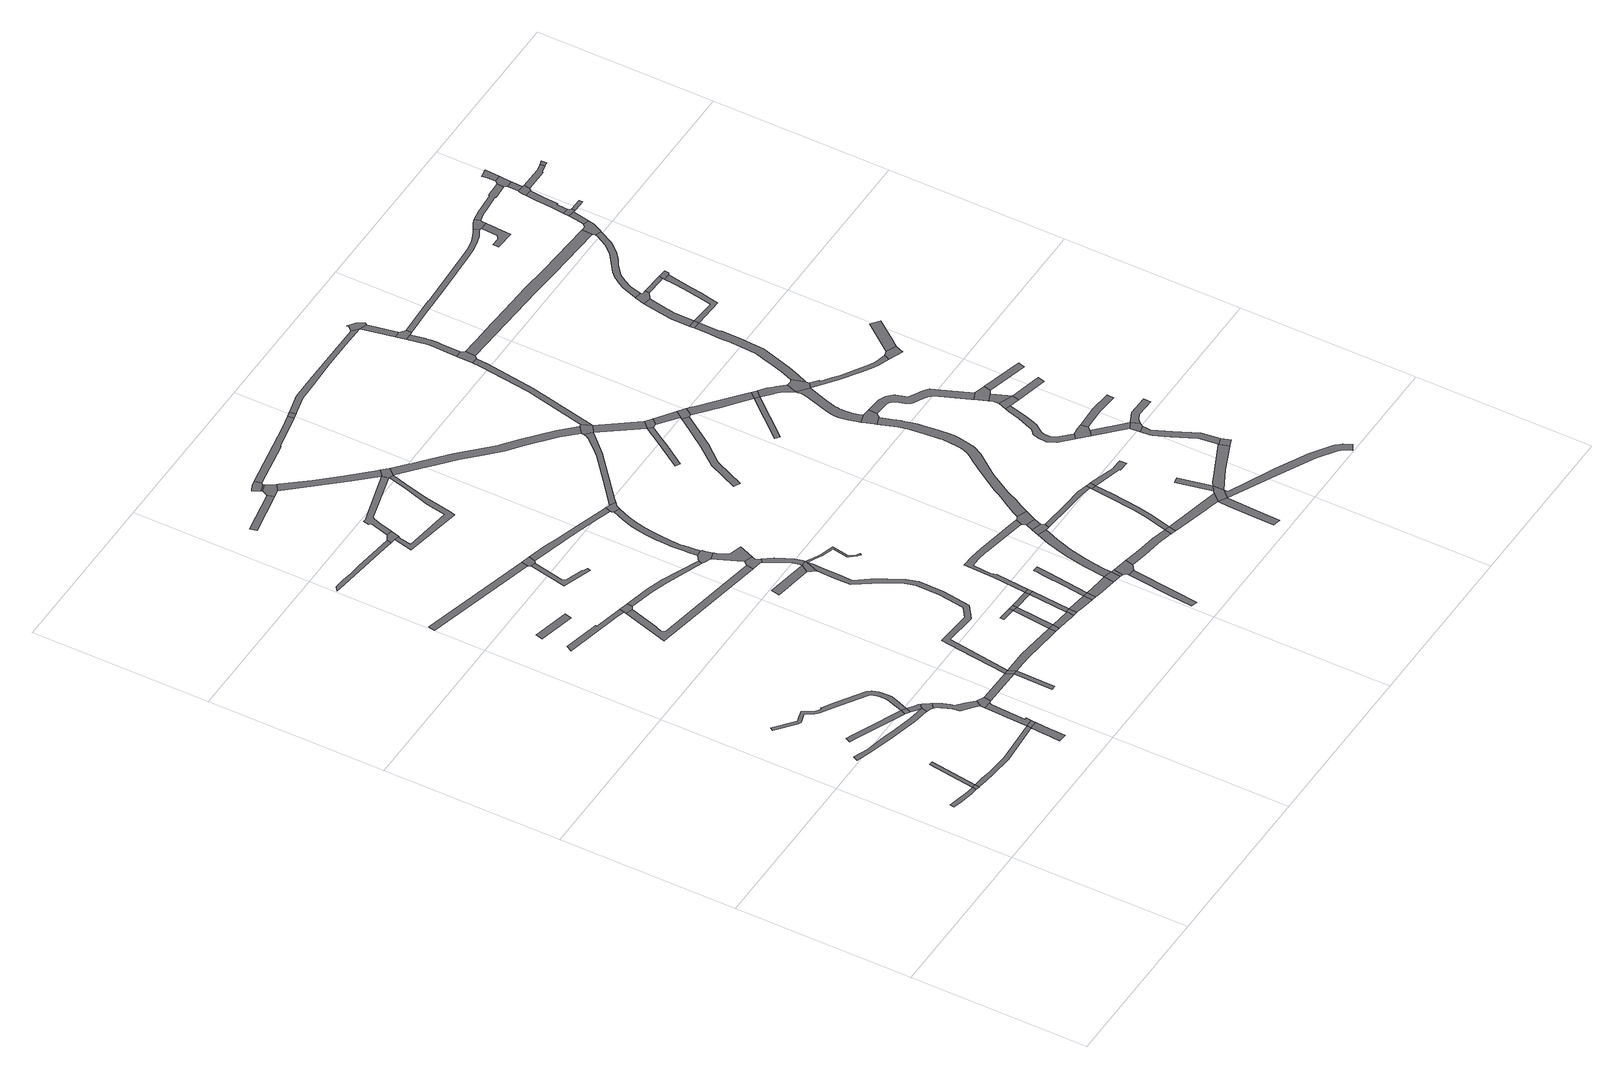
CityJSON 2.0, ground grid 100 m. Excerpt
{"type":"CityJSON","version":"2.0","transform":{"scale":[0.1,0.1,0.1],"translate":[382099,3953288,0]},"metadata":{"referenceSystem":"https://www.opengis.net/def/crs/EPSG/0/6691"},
"CityObjects":{
"road1":{"type":"Road","attributes":{"class":"1040","RoadStructureAttribute.sectionType":"1"},"geometry":[{"type":"MultiSurface","lod":"1","boundaries":[[[0,1,2,3,4,5,6,7]]]}]},
"road2":{"type":"Road","attributes":{"class":"1040","RoadStructureAttribute.sectionType":"4"},"geometry":[{"type":"MultiSurface","lod":"1","boundaries":[[[5,4,8,9,10]]]}]},
"road3":{"type":"Road","attributes":{"class":"1040","RoadStructureAttribute.sectionType":"1"},"geometry":[{"type":"MultiSurface","lod":"1","boundaries":[[[11,5,10,12]]]}]},
"road4":{"type":"Road","attributes":{"class":"1040","RoadStructureAttribute.sectionType":"1"},"geometry":[{"type":"MultiSurface","lod":"1","boundaries":[[[10,9,13,14,15,16,17,18,19,20]]]}]},
"road5":{"type":"Road","attributes":{"class":"1040","RoadStructureAttribute.sectionType":"1"},"geometry":[{"type":"MultiSurface","lod":"1","boundaries":[[[21,22,23,24,25,26,27,28,29,30,31,32,33]]]}]},
"road6":{"type":"Road","attributes":{"class":"1040","RoadStructureAttribute.sectionType":"1"},"geometry":[{"type":"MultiSurface","lod":"1","boundaries":[[[34,35,36,37,38,39,40,41,42,43,44]]]}]},
"road7":{"type":"Road","attributes":{"class":"1040","RoadStructureAttribute.sectionType":"1"},"geometry":[{"type":"MultiSurface","lod":"1","boundaries":[[[45,46,47,48,49,50,51,52,53,54,55,56,57,58,59,60,61,62,63,64,41,65,66,67,68,69,70,71,72,73,74,75,76,77,78,79,80,81,82,83]]]}]},
"road8":{"type":"Road","attributes":{"class":"1040","RoadStructureAttribute.sectionType":"4"},"geometry":[{"type":"MultiSurface","lod":"1","boundaries":[[[41,40,84,85,65]]]}]},
"road9":{"type":"Road","attributes":{"class":"1040","RoadStructureAttribute.sectionType":"1"},"geometry":[{"type":"MultiSurface","lod":"1","boundaries":[[[86,87,16,88,89,90,91,92,93]]]}]},
"road10":{"type":"Road","attributes":{"class":"1040","RoadStructureAttribute.sectionType":"1"},"geometry":[{"type":"MultiSurface","lod":"1","boundaries":[[[65,85,94,33,95,96,97]]]}]},
"road11":{"type":"Road","attributes":{"class":"1040","RoadStructureAttribute.sectionType":"4"},"geometry":[{"type":"MultiSurface","lod":"1","boundaries":[[[98,17,16,87]]]}]},
"road12":{"type":"Road","attributes":{"class":"1040","RoadStructureAttribute.sectionType":"4"},"geometry":[{"type":"MultiSurface","lod":"1","boundaries":[[[99,100,101,102,95,33,32,103,104,105,106,107]]]}]},
"road13":{"type":"Road","attributes":{"class":"1040","RoadStructureAttribute.sectionType":"1"},"geometry":[{"type":"MultiSurface","lod":"1","boundaries":[[[108,109,17,98,110,111,112,113,114,115]]]}]},
"road14":{"type":"Road","attributes":{"class":"1040","RoadStructureAttribute.sectionType":"1"},"geometry":[{"type":"MultiSurface","lod":"1","boundaries":[[[107,106,116,117,118,119,120,121,122,123,124,125,126,127,128,129,130,131,132,133,134,135,136,137]]]}]},
"road15":{"type":"Road","attributes":{"class":"1040","RoadStructureAttribute.sectionType":"4"},"geometry":[{"type":"MultiSurface","lod":"1","boundaries":[[[127,126,108,115,138,139,140,141,142]]]}]},
"road16":{"type":"Road","attributes":{"class":"1040","RoadStructureAttribute.sectionType":"1"},"geometry":[{"type":"MultiSurface","lod":"1","boundaries":[[[143,144,145,146]]]}]},
"road17":{"type":"Road","attributes":{"class":"1040","RoadStructureAttribute.sectionType":"1"},"geometry":[{"type":"MultiSurface","lod":"1","boundaries":[[[147,148,149,150,151,152,153]]]}]},
"road18":{"type":"Road","attributes":{"class":"1040","RoadStructureAttribute.sectionType":"1"},"geometry":[{"type":"MultiSurface","lod":"1","boundaries":[[[142,141,154,155]]]}]},
"road19":{"type":"Road","attributes":{"class":"1040","RoadStructureAttribute.sectionType":"1"},"geometry":[{"type":"MultiSurface","lod":"1","boundaries":[[[156,157,158,159]]]}]},
"road20":{"type":"Road","attributes":{"class":"1040","RoadStructureAttribute.sectionType":"1"},"geometry":[{"type":"MultiSurface","lod":"1","boundaries":[[[160,154,161,162]]]}]},
"road21":{"type":"Road","attributes":{"class":"1040","RoadStructureAttribute.sectionType":"4"},"geometry":[{"type":"MultiSurface","lod":"1","boundaries":[[[163,155,154,160]]]}]},
"road22":{"type":"Road","attributes":{"class":"1040","RoadStructureAttribute.sectionType":"4"},"geometry":[{"type":"MultiSurface","lod":"1","boundaries":[[[151,150,164,165,166,167]]]}]},
"road23":{"type":"Road","attributes":{"class":"1040","RoadStructureAttribute.sectionType":"1"},"geometry":[{"type":"MultiSurface","lod":"1","boundaries":[[[168,169,170,171,172,173,174,175,176]]]}]},
"road24":{"type":"Road","attributes":{"class":"1040","RoadStructureAttribute.sectionType":"1"},"geometry":[{"type":"MultiSurface","lod":"1","boundaries":[[[164,177,178,179,180,181,182,183,184,165]]]}]},
"road25":{"type":"Road","attributes":{"class":"1040","RoadStructureAttribute.sectionType":"1"},"geometry":[{"type":"MultiSurface","lod":"1","boundaries":[[[185,163,160,186,187,188,189,190,191,192,193]]]}]},
"road26":{"type":"Road","attributes":{"class":"1040","RoadStructureAttribute.sectionType":"1"},"geometry":[{"type":"MultiSurface","lod":"1","boundaries":[[[194,195,196,197,198,199,200,201,202]]]}]},
"road27":{"type":"Road","attributes":{"class":"1040","RoadStructureAttribute.sectionType":"4"},"geometry":[{"type":"MultiSurface","lod":"1","boundaries":[[[159,158,194,202,203,204]]]}]},
"road28":{"type":"Road","attributes":{"class":"1040","RoadStructureAttribute.sectionType":"1"},"geometry":[{"type":"MultiSurface","lod":"1","boundaries":[[[205,206,167,166,207,208,209,210]]]}]},
"road29":{"type":"Road","attributes":{"class":"1040","RoadStructureAttribute.sectionType":"4"},"geometry":[{"type":"MultiSurface","lod":"1","boundaries":[[[211,173,172,212,213,214]]]}]},
"road30":{"type":"Road","attributes":{"class":"1040","RoadStructureAttribute.sectionType":"1"},"geometry":[{"type":"MultiSurface","lod":"1","boundaries":[[[215,216,217,218]]]}]},
"road31":{"type":"Road","attributes":{"class":"1040","RoadStructureAttribute.sectionType":"1"},"geometry":[{"type":"MultiSurface","lod":"1","boundaries":[[[219,220,221,222,223,224,225,226,227,228,229,230,231,155,163,232,233,234,235,236,237,238,239,240,241,242,243]]]}]},
"road32":{"type":"Road","attributes":{"class":"1040","RoadStructureAttribute.sectionType":"4"},"geometry":[{"type":"MultiSurface","lod":"1","boundaries":[[[190,189,244,245]]]}]},
"road33":{"type":"Road","attributes":{"class":"1040","RoadStructureAttribute.sectionType":"1"},"geometry":[{"type":"MultiSurface","lod":"1","boundaries":[[[246,247,248,249]]]}]},
"road34":{"type":"Road","attributes":{"class":"1040","RoadStructureAttribute.sectionType":"1"},"geometry":[{"type":"MultiSurface","lod":"1","boundaries":[[[250,251,252,253]]]}]},
"road35":{"type":"Road","attributes":{"class":"1040","RoadStructureAttribute.sectionType":"1"},"geometry":[{"type":"MultiSurface","lod":"1","boundaries":[[[252,190,245,254]]]}]},
"road36":{"type":"Road","attributes":{"class":"1040","RoadStructureAttribute.sectionType":"1"},"geometry":[{"type":"MultiSurface","lod":"1","boundaries":[[[244,255,256,257,258,259,245]]]}]},
"road37":{"type":"Road","attributes":{"class":"1040","RoadStructureAttribute.sectionType":"1"},"geometry":[{"type":"MultiSurface","lod":"1","boundaries":[[[260,261,262,263,264,265,266,213,212,267,268,269,270,271,272,273]]]}]},
"road38":{"type":"Road","attributes":{"class":"1040","RoadStructureAttribute.sectionType":"4"},"geometry":[{"type":"MultiSurface","lod":"1","boundaries":[[[274,275,215,218,276,277]]]}]},
"road39":{"type":"Road","attributes":{"class":"1040","RoadStructureAttribute.sectionType":"4"},"geometry":[{"type":"MultiSurface","lod":"1","boundaries":[[[253,252,254,278]]]}]},
"road40":{"type":"Road","attributes":{"class":"1040","RoadStructureAttribute.sectionType":"4"},"geometry":[{"type":"MultiSurface","lod":"1","boundaries":[[[279,280,281,282,283,284,285]]]}]},
"road41":{"type":"Road","attributes":{"class":"1040","RoadStructureAttribute.sectionType":"1"},"geometry":[{"type":"MultiSurface","lod":"1","boundaries":[[[284,283,275,274]]]}]},
"road42":{"type":"Road","attributes":{"class":"1040","RoadStructureAttribute.sectionType":"4"},"geometry":[{"type":"MultiSurface","lod":"1","boundaries":[[[286,287,288,289,290,210,209,291,292,293]]]}]},
"road43":{"type":"Road","attributes":{"class":"1040","RoadStructureAttribute.sectionType":"1"},"geometry":[{"type":"MultiSurface","lod":"1","boundaries":[[[294,295,296,297,298,299,211,214,300,301,302,303]]]}]},
"road44":{"type":"Road","attributes":{"class":"1040","RoadStructureAttribute.sectionType":"1"},"geometry":[{"type":"MultiSurface","lod":"1","boundaries":[[[204,203,304,305,306,307,308,309,310,311,312,313]]]}]},
"road45":{"type":"Road","attributes":{"class":"1040","RoadStructureAttribute.sectionType":"4"},"geometry":[{"type":"MultiSurface","lod":"1","boundaries":[[[314,180,179,315,316,317,318,319]]]}]},
"road46":{"type":"Road","attributes":{"class":"1040","RoadStructureAttribute.sectionType":"4"},"geometry":[{"type":"MultiSurface","lod":"1","boundaries":[[[320,258,257,321,322]]]}]},
"road47":{"type":"Road","attributes":{"class":"1040","RoadStructureAttribute.sectionType":"4"},"geometry":[{"type":"MultiSurface","lod":"1","boundaries":[[[323,249,248,220,219]]]}]},
"road48":{"type":"Road","attributes":{"class":"1040","RoadStructureAttribute.sectionType":"1"},"geometry":[{"type":"MultiSurface","lod":"1","boundaries":[[[324,325,326,327,328,329,293,292,314,319,330]]]}]},
"road49":{"type":"Road","attributes":{"class":"1040","RoadStructureAttribute.sectionType":"1"},"geometry":[{"type":"MultiSurface","lod":"1","boundaries":[[[278,254,331,332]]]}]},
"road50":{"type":"Road","attributes":{"class":"1040","RoadStructureAttribute.sectionType":"1"},"geometry":[{"type":"MultiSurface","lod":"1","boundaries":[[[317,316,333,334,335,249,323,336,337,338,339]]]}]},
"road51":{"type":"Road","attributes":{"class":"1040","RoadStructureAttribute.sectionType":"1"},"geometry":[{"type":"MultiSurface","lod":"1","boundaries":[[[331,320,322,340]]]}]},
"road52":{"type":"Road","attributes":{"class":"1040","RoadStructureAttribute.sectionType":"1"},"geometry":[{"type":"MultiSurface","lod":"1","boundaries":[[[322,321,341,342,343,344,345]]]}]},
"road53":{"type":"Road","attributes":{"class":"1040","RoadStructureAttribute.sectionType":"1"},"geometry":[{"type":"MultiSurface","lod":"1","boundaries":[[[346,347,348,349,350,277,276,351,352,353,294,354]]]}]},
"road54":{"type":"Road","attributes":{"class":"1040","RoadStructureAttribute.sectionType":"4"},"geometry":[{"type":"MultiSurface","lod":"1","boundaries":[[[332,331,340,355]]]}]},
"road55":{"type":"Road","attributes":{"class":"1040","RoadStructureAttribute.sectionType":"1"},"geometry":[{"type":"MultiSurface","lod":"1","boundaries":[[[356,357,358,359,360,361,362,363,364,365,366,367,290,289,368,369,370,371,372,373,374,375,376,377]]]}]},
"road56":{"type":"Road","attributes":{"class":"1040","RoadStructureAttribute.sectionType":"1"},"geometry":[{"type":"MultiSurface","lod":"1","boundaries":[[[323,219,378,379,380,381,382,383,384,385,386,387,388,389,390,391,392,393]]]}]},
"road57":{"type":"Road","attributes":{"class":"1040","RoadStructureAttribute.sectionType":"4"},"geometry":[{"type":"MultiSurface","lod":"1","boundaries":[[[344,343,394,395]]]}]},
"road58":{"type":"Road","attributes":{"class":"1040","RoadStructureAttribute.sectionType":"1"},"geometry":[{"type":"MultiSurface","lod":"1","boundaries":[[[396,397,398,399,400,344,395,401,402]]]}]},
"road59":{"type":"Road","attributes":{"class":"1040","RoadStructureAttribute.sectionType":"1"},"geometry":[{"type":"MultiSurface","lod":"1","boundaries":[[[395,394,403,404,405,406]]]}]},
"road60":{"type":"Road","attributes":{"class":"1040","RoadStructureAttribute.sectionType":"4"},"geometry":[{"type":"MultiSurface","lod":"1","boundaries":[[[354,294,303,260,273,407,408]]]}]},
"road61":{"type":"Road","attributes":{"class":"1040","RoadStructureAttribute.sectionType":"4"},"geometry":[{"type":"MultiSurface","lod":"1","boundaries":[[[310,309,409,356,377,410,411,412]]]}]},
"road62":{"type":"Road","attributes":{"class":"1040","RoadStructureAttribute.sectionType":"1"},"geometry":[{"type":"MultiSurface","lod":"1","boundaries":[[[413,414,279,285,415,416,417,418]]]}]},
"road63":{"type":"Road","attributes":{"class":"1040","RoadStructureAttribute.sectionType":"1"},"geometry":[{"type":"MultiSurface","lod":"1","boundaries":[[[419,420,421,422,423,424,425]]]}]},
"road64":{"type":"Road","attributes":{"class":"1040","RoadStructureAttribute.sectionType":"4"},"geometry":[{"type":"MultiSurface","lod":"1","boundaries":[[[405,404,426,427,428]]]}]},
"road65":{"type":"Road","attributes":{"class":"1040","RoadStructureAttribute.sectionType":"1"},"geometry":[{"type":"MultiSurface","lod":"1","boundaries":[[[428,427,429,430]]]}]},
"road66":{"type":"Road","attributes":{"class":"1040","RoadStructureAttribute.sectionType":"1"},"geometry":[{"type":"MultiSurface","lod":"1","boundaries":[[[431,432,332,355,433,434,435,436,437,438,439,440,441,442,443,444]]]}]},
"road67":{"type":"Road","attributes":{"class":"1040","RoadStructureAttribute.sectionType":"4"},"geometry":[{"type":"MultiSurface","lod":"1","boundaries":[[[430,429,445,419,425,446,447]]]}]},
"road68":{"type":"Road","attributes":{"class":"1040","RoadStructureAttribute.sectionType":"1"},"geometry":[{"type":"MultiSurface","lod":"1","boundaries":[[[448,449,450,451,452,453,454,405,428,455,456,457,458,459,460,461,462,463,464,465]]]}]},
"road69":{"type":"Road","attributes":{"class":"1040","RoadStructureAttribute.sectionType":"1"},"geometry":[{"type":"MultiSurface","lod":"1","boundaries":[[[407,273,466,467,468,469,470,471,472,473,474,475,476,477,478,479,480,481,482,483,484,485,486]]]}]},
"road70":{"type":"Road","attributes":{"class":"1040","RoadStructureAttribute.sectionType":"1"},"geometry":[{"type":"MultiSurface","lod":"1","boundaries":[[[487,488,489,490,491,492,412,411,493,494,495,496]]]}]},
"road71":{"type":"Road","attributes":{"class":"1040","RoadStructureAttribute.sectionType":"4"},"geometry":[{"type":"MultiSurface","lod":"1","boundaries":[[[497,413,418,498]]]}]},
"road72":{"type":"Road","attributes":{"class":"1040","RoadStructureAttribute.sectionType":"1"},"geometry":[{"type":"MultiSurface","lod":"1","boundaries":[[[447,446,499,500,501,502,503,504,505,506,507,508,509]]]}]},
"road73":{"type":"Road","attributes":{"class":"1040","RoadStructureAttribute.sectionType":"4"},"geometry":[{"type":"MultiSurface","lod":"1","boundaries":[[[510,448,465,511,512,513]]]}]},
"road74":{"type":"Road","attributes":{"class":"1040","RoadStructureAttribute.sectionType":"1"},"geometry":[{"type":"MultiSurface","lod":"1","boundaries":[[[514,510,513,515]]]}]},
"road75":{"type":"Road","attributes":{"class":"1040","RoadStructureAttribute.sectionType":"4"},"geometry":[{"type":"MultiSurface","lod":"1","boundaries":[[[516,517,440,439,514,515,518,519]]]}]},
"road76":{"type":"Road","attributes":{"class":"1040","RoadStructureAttribute.sectionType":"4"},"geometry":[{"type":"MultiSurface","lod":"1","boundaries":[[[506,505,520,521]]]}]},
"road77":{"type":"Road","attributes":{"class":"1040","RoadStructureAttribute.sectionType":"1"},"geometry":[{"type":"MultiSurface","lod":"1","boundaries":[[[522,523,524,525,526,527,528,529]]]}]},
"road78":{"type":"Road","attributes":{"class":"1040","RoadStructureAttribute.sectionType":"1"},"geometry":[{"type":"MultiSurface","lod":"1","boundaries":[[[530,531,532,533,534,535,536,537,538,539]]]}]},
"road79":{"type":"Road","attributes":{"class":"1040","RoadStructureAttribute.sectionType":"1"},"geometry":[{"type":"MultiSurface","lod":"1","boundaries":[[[512,511,540,541,542,543,544,545]]]}]},
"road80":{"type":"Road","attributes":{"class":"1040","RoadStructureAttribute.sectionType":"4"},"geometry":[{"type":"MultiSurface","lod":"1","boundaries":[[[546,477,476,487,496,547]]]}]},
"road81":{"type":"Road","attributes":{"class":"1040","RoadStructureAttribute.sectionType":"1"},"geometry":[{"type":"MultiSurface","lod":"1","boundaries":[[[547,496,522,548]]]}]},
"road82":{"type":"Road","attributes":{"class":"1040","RoadStructureAttribute.sectionType":"1"},"geometry":[{"type":"MultiSurface","lod":"1","boundaries":[[[549,550,551,552,506,521,553,554,555,556]]]}]},
"road83":{"type":"Road","attributes":{"class":"1040","RoadStructureAttribute.sectionType":"1"},"geometry":[{"type":"MultiSurface","lod":"1","boundaries":[[[521,520,557,558,559,560]]]}]},
"road84":{"type":"Road","attributes":{"class":"1040","RoadStructureAttribute.sectionType":"4"},"geometry":[{"type":"MultiSurface","lod":"1","boundaries":[[[548,522,529,561,562,563]]]}]},
"road85":{"type":"Road","attributes":{"class":"1040","RoadStructureAttribute.sectionType":"1"},"geometry":[{"type":"MultiSurface","lod":"1","boundaries":[[[564,565,566,567,497,498,568,569,570,571,572,573]]]}]},
"road86":{"type":"Road","attributes":{"class":"1040","RoadStructureAttribute.sectionType":"1"},"geometry":[{"type":"MultiSurface","lod":"1","boundaries":[[[562,561,574,575,576]]]}]},
"road87":{"type":"Road","attributes":{"class":"1040","RoadStructureAttribute.sectionType":"4"},"geometry":[{"type":"MultiSurface","lod":"1","boundaries":[[[543,542,549,556,577,578]]]}]},
"road88":{"type":"Road","attributes":{"class":"1040","RoadStructureAttribute.sectionType":"1"},"geometry":[{"type":"MultiSurface","lod":"1","boundaries":[[[559,579,580,581,582,583,584,585]]]}]},
"road89":{"type":"Road","attributes":{"class":"1040","RoadStructureAttribute.sectionType":"1"},"geometry":[{"type":"MultiSurface","lod":"1","boundaries":[[[586,587,588,589,590,591,592,593,594,595,596,597,598,599,600,601,602,603,604,605,606,607,608,609,610,611,612,613,614,615,616,617,618,619,620,621,622,623,624,625,626,627,628,629,630,631,632,633,516,519]]]}]},
"road90":{"type":"Road","attributes":{"class":"1040","RoadStructureAttribute.sectionType":"1"},"geometry":[{"type":"MultiSurface","lod":"1","boundaries":[[[634,635,636,637,546,547,638,639,640]]]}]},
"road91":{"type":"Road","attributes":{"class":"1040","RoadStructureAttribute.sectionType":"4"},"geometry":[{"type":"MultiSurface","lod":"1","boundaries":[[[575,574,530,539,641,642]]]}]},
"road92":{"type":"Road","attributes":{"class":"1040","RoadStructureAttribute.sectionType":"4"},"geometry":[{"type":"MultiSurface","lod":"1","boundaries":[[[643,644,560,559,585,645]]]}]},
"road93":{"type":"Road","attributes":{"class":"1040","RoadStructureAttribute.sectionType":"1"},"geometry":[{"type":"MultiSurface","lod":"1","boundaries":[[[577,556,646,647,648,649,650,651]]]}]},
"road94":{"type":"Road","attributes":{"class":"1040","RoadStructureAttribute.sectionType":"1"},"geometry":[{"type":"MultiSurface","lod":"1","boundaries":[[[652,653,654,655]]]}]},
"road95":{"type":"Road","attributes":{"class":"1040","RoadStructureAttribute.sectionType":"1"},"geometry":[{"type":"MultiSurface","lod":"1","boundaries":[[[656,657,644,643]]]}]},
"road96":{"type":"Road","attributes":{"class":"1040","RoadStructureAttribute.sectionType":"1"},"geometry":[{"type":"MultiSurface","lod":"1","boundaries":[[[642,641,658,659,660,661,652,662,663,664,665,666,667]]]}]},
"road97":{"type":"Road","attributes":{"class":"1040","RoadStructureAttribute.sectionType":"4"},"geometry":[{"type":"MultiSurface","lod":"1","boundaries":[[[668,634,640,669,670,671,672]]]}]},
"road98":{"type":"Road","attributes":{"class":"1040","RoadStructureAttribute.sectionType":"4"},"geometry":[{"type":"MultiSurface","lod":"1","boundaries":[[[673,674,675,676,677,609,608,678,679]]]}]},
"road99":{"type":"Road","attributes":{"class":"1040","RoadStructureAttribute.sectionType":"1"},"geometry":[{"type":"MultiSurface","lod":"1","boundaries":[[[680,681,682,683,684,668,672,685,686,687,688,689]]]}]},
"road100":{"type":"Road","attributes":{"class":"1040","RoadStructureAttribute.sectionType":"4"},"geometry":[{"type":"MultiSurface","lod":"1","boundaries":[[[662,652,655,690]]]}]},
"road101":{"type":"Road","attributes":{"class":"1040","RoadStructureAttribute.sectionType":"1"},"geometry":[{"type":"MultiSurface","lod":"1","boundaries":[[[691,692,693,694,695,696,697,698,699,700,701,675,674,702,703,704,705,706,707,708,709,710,711,712,713,714,715]]]}]},
"road102":{"type":"Road","attributes":{"class":"1040","RoadStructureAttribute.sectionType":"1"},"geometry":[{"type":"MultiSurface","lod":"1","boundaries":[[[716,717,718,719,643,645,720,721,722]]]}]},
"road103":{"type":"Road","attributes":{"class":"1040","RoadStructureAttribute.sectionType":"4"},"geometry":[{"type":"MultiSurface","lod":"1","boundaries":[[[723,724,681,680,725,726]]]}]},
"road104":{"type":"Road","attributes":{"class":"1040","RoadStructureAttribute.sectionType":"1"},"geometry":[{"type":"MultiSurface","lod":"1","boundaries":[[[573,727,724,723,728,729]]]}]},
"road105":{"type":"Road","attributes":{"class":"1040","RoadStructureAttribute.sectionType":"4"},"geometry":[{"type":"MultiSurface","lod":"1","boundaries":[[[730,731,564,573,729,732,733]]]}]},
"road106":{"type":"Road","attributes":{"class":"1040","RoadStructureAttribute.sectionType":"1"},"geometry":[{"type":"MultiSurface","lod":"1","boundaries":[[[690,655,734,735,736,737,738,739,740,741,691,742,743,744,745,746,747,748,749]]]}]},
"road107":{"type":"Road","attributes":{"class":"1040","RoadStructureAttribute.sectionType":"1"},"geometry":[{"type":"MultiSurface","lod":"1","boundaries":[[[750,751,752,753,754,755,756,757,645,585,758,759,760,761,762,763,764]]]}]},
"road108":{"type":"Road","attributes":{"class":"1040","RoadStructureAttribute.sectionType":"1"},"geometry":[{"type":"MultiSurface","lod":"1","boundaries":[[[765,766,767,768,769,770,771,772,773,774,775,776,777,778,779,780,781,782,783,784]]]}]},
"road109":{"type":"Road","attributes":{"class":"1040","RoadStructureAttribute.sectionType":"4"},"geometry":[{"type":"MultiSurface","lod":"1","boundaries":[[[785,786,775,774,787,788,789]]]}]},
"road110":{"type":"Road","attributes":{"class":"1040","RoadStructureAttribute.sectionType":"4"},"geometry":[{"type":"MultiSurface","lod":"1","boundaries":[[[790,791,792,793,794,795,742,691,715,796,797]]]}]},
"road111":{"type":"Road","attributes":{"class":"1040","RoadStructureAttribute.sectionType":"1"},"geometry":[{"type":"MultiSurface","lod":"1","boundaries":[[[798,799,800,801,802,803,804,805,806,807,808,809,810,811,812,679,678,813,814,815,816,817,818,819,820,821,822,823,824,825,826,827,828,829,830,831]]]}]},
"road112":{"type":"Road","attributes":{"class":"1040","RoadStructureAttribute.sectionType":"1"},"geometry":[{"type":"MultiSurface","lod":"1","boundaries":[[[788,787,832,833]]]}]},
"road113":{"type":"Road","attributes":{"class":"1040","RoadStructureAttribute.sectionType":"1"},"geometry":[{"type":"MultiSurface","lod":"1","boundaries":[[[834,835,836,837,838,839,840,716,841,842,843,844,845]]]}]},
"road114":{"type":"Road","attributes":{"class":"1040","RoadStructureAttribute.sectionType":"4"},"geometry":[{"type":"MultiSurface","lod":"1","boundaries":[[[841,716,722,846]]]}]},
"road115":{"type":"Road","attributes":{"class":"1040","RoadStructureAttribute.sectionType":"4"},"geometry":[{"type":"MultiSurface","lod":"1","boundaries":[[[833,832,835,834,847]]]}]},
"road116":{"type":"Road","attributes":{"class":"1040","RoadStructureAttribute.sectionType":"4"},"geometry":[{"type":"MultiSurface","lod":"1","boundaries":[[[848,765,784,849,850]]]}]},
"road117":{"type":"Road","attributes":{"class":"1040","RoadStructureAttribute.sectionType":"1"},"geometry":[{"type":"MultiSurface","lod":"1","boundaries":[[[851,852,853,848,850]]]}]},
"road118":{"type":"Road","attributes":{"class":"1040","RoadStructureAttribute.sectionType":"4"},"geometry":[{"type":"MultiSurface","lod":"1","boundaries":[[[854,855,856,831,830,857,852,851]]]}]},
"road119":{"type":"Road","attributes":{"class":"1040","RoadStructureAttribute.sectionType":"1"},"geometry":[{"type":"MultiSurface","lod":"1","boundaries":[[[796,715,858,859,860,861,862,863,864,865,866,867,868,869,870,871]]]}]},
"road120":{"type":"Road","attributes":{"class":"1040","RoadStructureAttribute.sectionType":"1"},"geometry":[{"type":"MultiSurface","lod":"1","boundaries":[[[872,873,874,875,785,789]]]}]},
"road121":{"type":"Road","attributes":{"class":"1040","RoadStructureAttribute.sectionType":"1"},"geometry":[{"type":"MultiSurface","lod":"1","boundaries":[[[876,877,878,879,880,881,882,883,884,885,886,887,888,889,790,797,890,891,892,893,894,895,896,897,898,899]]]}]},
"road122":{"type":"Road","attributes":{"class":"1040","RoadStructureAttribute.sectionType":"1"},"geometry":[{"type":"MultiSurface","lod":"1","boundaries":[[[900,833,847,901,902,903,904]]]}]},
"road123":{"type":"Road","attributes":{"class":"1040","RoadStructureAttribute.sectionType":"1"},"geometry":[{"type":"MultiSurface","lod":"1","boundaries":[[[850,849,905,906,907]]]}]},
"road124":{"type":"Road","attributes":{"class":"1040","RoadStructureAttribute.sectionType":"1"},"geometry":[{"type":"MultiSurface","lod":"1","boundaries":[[[908,909,855,854]]]}]},
"road125":{"type":"Road","attributes":{"class":"1040","RoadStructureAttribute.sectionType":"4"},"geometry":[{"type":"MultiSurface","lod":"1","boundaries":[[[910,911,877,876,912]]]}]},
"road126":{"type":"Road","attributes":{"class":"1040","RoadStructureAttribute.sectionType":"4"},"geometry":[{"type":"MultiSurface","lod":"1","boundaries":[[[913,863,862,914,915]]]}]},
"road127":{"type":"Road","attributes":{"class":"1040","RoadStructureAttribute.sectionType":"1"},"geometry":[{"type":"MultiSurface","lod":"1","boundaries":[[[916,917,918,919,920,921,922,923,726,725,924,925,926,927,928,929,930,931,932]]]}]},
"road128":{"type":"Road","attributes":{"class":"1040","RoadStructureAttribute.sectionType":"1"},"geometry":[{"type":"MultiSurface","lod":"1","boundaries":[[[933,934,935,936,937,671,670,938,939,940,941]]]}]},
"road129":{"type":"Road","attributes":{"class":"1040","RoadStructureAttribute.sectionType":"1"},"geometry":[{"type":"MultiSurface","lod":"1","boundaries":[[[942,943,944,910,912,945,946,947,948,949]]]}]},
"road130":{"type":"Road","attributes":{"class":"1040","RoadStructureAttribute.sectionType":"1"},"geometry":[{"type":"MultiSurface","lod":"1","boundaries":[[[950,913,915,951,952]]]}]},
"road131":{"type":"Road","attributes":{"class":"1040","RoadStructureAttribute.sectionType":"4"},"geometry":[{"type":"MultiSurface","lod":"1","boundaries":[[[953,954,942,949,955,956,957,958,959]]]}]},
"road132":{"type":"Road","attributes":{"class":"1040","RoadStructureAttribute.sectionType":"1"},"geometry":[{"type":"MultiSurface","lod":"1","boundaries":[[[960,961,962,963,964,965,966,967,912,876,968,969,970,971,972,973]]]}]},
"road133":{"type":"Road","attributes":{"class":"1040","RoadStructureAttribute.sectionType":"1"},"geometry":[{"type":"MultiSurface","lod":"1","boundaries":[[[957,956,974,975,976,977]]]}]},
"road134":{"type":"Road","attributes":{"class":"1040","RoadStructureAttribute.sectionType":"4"},"geometry":[{"type":"MultiSurface","lod":"1","boundaries":[[[977,976,960,973,978,979]]]}]},
"road135":{"type":"Road","attributes":{"class":"1040","RoadStructureAttribute.sectionType":"1"},"geometry":[{"type":"MultiSurface","lod":"1","boundaries":[[[980,981,982,983,984,985,986,987,988,989,990,953,959,991,992,993,994,995,996,997,998,999]]]}]},
"road136":{"type":"Road","attributes":{"class":"1040","RoadStructureAttribute.sectionType":"1"},"geometry":[{"type":"MultiSurface","lod":"1","boundaries":[[[1000,1001,1002,1003,1004,1005,1006]]]}]},
"road137":{"type":"Road","attributes":{"class":"1040","RoadStructureAttribute.sectionType":"4"},"geometry":[{"type":"MultiSurface","lod":"1","boundaries":[[[1007,1008,1009,916,932,1000,1006,1010,1011]]]}]},
"road138":{"type":"Road","attributes":{"class":"1040","RoadStructureAttribute.sectionType":"4"},"geometry":[{"type":"MultiSurface","lod":"1","boundaries":[[[1012,1013,1014,941,940,1015,980,999,1016,1017,1018]]]}]},
"road139":{"type":"Road","attributes":{"class":"1040","RoadStructureAttribute.sectionType":"1"},"geometry":[{"type":"MultiSurface","lod":"1","boundaries":[[[1019,1020,1012,1018,1021]]]}]},
"road140":{"type":"Road","attributes":{"class":"1040","RoadStructureAttribute.sectionType":"1"},"geometry":[{"type":"MultiSurface","lod":"1","boundaries":[[[1022,1023,1024,1025,1007,1011,1026,1027,1028,1029,1030,1031]]]}]},
"road141":{"type":"Road","attributes":{"class":"1040","RoadStructureAttribute.sectionType":"4"},"geometry":[{"type":"MultiSurface","lod":"1","boundaries":[[[1032,1033,1019,1021,1034,1035,1036]]]}]},
"road142":{"type":"Road","attributes":{"class":"1040","RoadStructureAttribute.sectionType":"1"},"geometry":[{"type":"MultiSurface","lod":"1","boundaries":[[[1037,1038,1039,1040,1032,1036,1041,1042,1043,1044,1045,1046]]]}]},
"road143":{"type":"Road","attributes":{"class":"1040","RoadStructureAttribute.sectionType":"1"},"geometry":[{"type":"MultiSurface","lod":"1","boundaries":[[[1035,1034,1047,1048]]]}]},
"road144":{"type":"Road","attributes":{"class":"1040","RoadStructureAttribute.sectionType":"4"},"geometry":[{"type":"MultiSurface","lod":"1","boundaries":[[[1049,1050,1051,1037,1046,1052,1053,1054]]]}]},
"road145":{"type":"Road","attributes":{"class":"1040","RoadStructureAttribute.sectionType":"1"},"geometry":[{"type":"MultiSurface","lod":"1","boundaries":[[[1055,1049,1054,1056]]]}]},
"road146":{"type":"Road","attributes":{"class":"1040","RoadStructureAttribute.sectionType":"4"},"geometry":[{"type":"MultiSurface","lod":"1","boundaries":[[[1057,1022,1031,1055,1056,1058,1059]]]}]},
"road147":{"type":"Road","attributes":{"class":"1040","RoadStructureAttribute.sectionType":"1"},"geometry":[{"type":"MultiSurface","lod":"1","boundaries":[[[1060,1061,1062,1057,1059]]]}]},
"road148":{"type":"Road","attributes":{"class":"1040","RoadStructureAttribute.sectionType":"1"},"geometry":[{"type":"MultiSurface","lod":"1","boundaries":[[[1063,1064,1065,1053,1052,1066,1067,1068,1069]]]}]},
"road149":{"type":"Road","attributes":{"class":"1040","RoadStructureAttribute.sectionType":"4"},"geometry":[{"type":"MultiSurface","lod":"1","boundaries":[[[1070,1063,1069,1071,1072]]]}]}
},
"vertices":[
[181,454,0],[177,429,0],[216,419,0],[301,401,0],[340,397,0],[344,421,0],[305,426,0],[221,443,0],
[361,394,0],[363,394,0],[366,419,0],
[381,688,0],[403,684,0],
[419,388,0],[480,380,0],[609,368,0],[861,384,0],[862,409,0],[609,393,0],[483,405,0],[422,413,0],
[624,937,0],[516,962,0],[456,977,0],[403,989,0],[324,1007,0],[242,1040,0],[229,1012,0],[316,982,0],[447,946,0],[508,929,0],[617,904,0],[707,890,0],[713,923,0],
[340,1137,0],[327,1110,0],[363,1096,0],[433,1066,0],[449,1058,0],[632,977,0],[636,975,0],[649,1004,0],[646,1006,0],[462,1087,0],[371,1125,0],
[219,1499,0],[209,1481,0],[312,1396,0],[330,1389,0],[360,1397,0],[390,1405,0],[415,1361,0],[434,1343,0],[452,1331,0],[471,1320,0],[530,1283,0],[665,1198,0],[674,1185,0],[679,1173,0],[683,1160,0],[684,1147,0],[684,1133,0],[684,1118,0],[684,1099,0],[666,1049,0],[675,988,0],[693,1037,0],[714,1094,0],[714,1133,0],[714,1148,0],[712,1166,0],[707,1183,0],[700,1199,0],[686,1220,0],[543,1310,0],[475,1353,0],[469,1357,0],[463,1348,0],[446,1358,0],[431,1373,0],[399,1429,0],[355,1417,0],[331,1410,0],[322,1414,0],
[646,970,0],[662,959,0],
[902,308,0],[907,386,0],[856,307,0],[856,300,0],[853,262,0],[851,216,0],[896,212,0],[900,259,0],
[688,941,0],[736,944,0],[731,950,0],[706,967,0],
[909,412,0],
[766,902,0],[759,911,0],[754,919,0],[742,936,0],[708,890,0],[731,882,0],[733,881,0],[742,876,0],[770,896,0],
[873,653,0],[863,444,0],[910,441,0],[899,442,0],[908,634,0],[910,642,0],[912,647,0],[915,651,0],
[750,869,0],[758,861,0],[762,855,0],[766,844,0],[766,842,0],[774,822,0],[777,813,0],[785,788,0],[794,750,0],[856,700,0],[874,682,0],[896,716,0],[874,737,0],[856,754,0],[854,756,0],[814,794,0],[809,815,0],[794,853,0],[794,855,0],[789,867,0],[782,879,0],[773,892,0],
[918,653,0],[921,654,0],[925,655,0],[930,655,0],[937,695,0],
[419,2749,0],[428,2787,0],[226,2836,0],[217,2797,0],
[229,2662,0],[212,2630,0],[533,2557,0],[584,2543,0],[591,2572,0],[428,2608,0],[430,2617,0],
[1156,652,0],[1138,692,0],
[12,3326,0],[3,3287,0],[636,3122,0],[645,3161,0],
[1181,652,0],[1154,435,0],[1179,435,0],
[1164,692,0],
[580,2529,0],[622,2519,0],[639,2529,0],[645,2560,0],
[35,3866,0],[11,3845,0],[71,3837,0],[395,3796,0],[446,3790,0],[451,3816,0],[222,3844,0],[152,3852,0],[101,3860,0],
[502,2267,0],[698,2231,0],[1172,2147,0],[1177,2187,0],[935,2230,0],[565,2295,0],[554,2315,0],[571,2356,0],
[1299,691,0],[1240,651,0],[1300,648,0],[1490,630,0],[1524,626,0],[1528,665,0],[1523,666,0],[1359,686,0],[1354,686,0],
[645,3107,0],[600,2894,0],[763,2839,0],[769,2857,0],[745,2865,0],[743,2874,0],[644,2908,0],[634,2925,0],[671,3100,0],
[685,3109,0],[696,3147,0],
[877,2497,0],[782,2529,0],[780,2495,0],[877,2463,0],[1080,2385,0],[1089,2409,0],
[485,3833,0],[475,3786,0],[505,3781,0],[518,3828,0],
[438,4490,0],[184,4443,0],[192,4407,0],[451,4455,0],
[1347,1939,0],[1317,1866,0],[1315,1763,0],[1314,1672,0],[1373,1588,0],[1414,1522,0],[1454,1446,0],[1469,1388,0],[1467,1255,0],[1447,1108,0],[1388,1066,0],[1188,1082,0],[1173,970,0],[1214,1049,0],[1397,1034,0],[1476,1090,0],[1498,1253,0],[1500,1392,0],[1483,1457,0],[1441,1537,0],[1399,1605,0],[1345,1682,0],[1346,1761,0],[1347,1842,0],[1349,1909,0],
[1553,622,0],[1558,661,0],
[1082,1990,0],[1073,1941,0],[1285,1905,0],[1316,1950,0],
[1474,913,0],[1473,889,0],[1551,883,0],[1553,907,0],
[1580,879,0],
[1614,615,0],[1649,609,0],[1670,608,0],[1674,647,0],[1670,648,0],
[850,4029,0],[816,3908,0],[775,3773,0],[754,3661,0],[482,3699,0],[499,3777,0],[504,3776,0],[450,3677,0],[451,3677,0],[777,3619,0],[785,3650,0],[815,3804,0],[839,3902,0],[873,4024,0],
[496,4539,0],[456,4526,0],[492,4463,0],[530,4488,0],
[1582,905,0],
[493,4596,0],[484,4594,0],[463,4591,0],[428,4573,0],[451,4535,0],[491,4547,0],[502,4559,0],
[1164,2414,0],[1163,2431,0],[1158,2430,0],[1157,2436,0],[1122,2433,0],[1093,2380,0],[1131,2365,0],[1174,2377,0],
[838,4067,0],[561,3992,0],[529,3982,0],[513,3984,0],[507,3951,0],[515,3939,0],[538,3903,0],[552,3948,0],[565,3959,0],[845,4032,0],
[788,3082,0],[884,3055,0],[1002,3022,0],[1109,2989,0],[1123,2984,0],[1179,2965,0],[1193,2997,0],[1009,3055,0],[884,3093,0],[798,3121,0],
[1198,2209,0],[1228,2137,0],[1235,2133,0],[1253,2148,0],[1236,2172,0],[1245,2193,0],
[1674,652,0],[1696,605,0],[1700,650,0],
[1347,1951,0],
[1280,2279,0],[1215,2300,0],[1199,2314,0],[1190,2332,0],[1181,2350,0],[1176,2370,0],[1273,2260,0],
[1694,871,0],[1695,897,0],
[1289,2034,0],[1306,1997,0],[1315,1961,0],[1346,1965,0],[1335,2007,0],[1317,2049,0],[1291,2096,0],
[1718,870,0],
[1704,605,0],[1724,598,0],[1811,584,0],[1818,635,0],[1704,650,0],
[867,4106,0],[750,4231,0],[644,4351,0],[538,4479,0],[532,4486,0],[637,4295,0],[737,4180,0],[812,4097,0],[874,4099,0],
[1720,895,0],
[1186,2946,0],[1159,2878,0],[1141,2824,0],[1126,2760,0],[1121,2721,0],[1115,2665,0],[1114,2659,0],[1117,2659,0],[1113,2597,0],[1112,2579,0],[1116,2505,0],[1117,2483,0],[1146,2529,0],[1145,2536,0],[1146,2588,0],[1148,2605,0],[1152,2662,0],[1158,2716,0],[1163,2754,0],[1177,2814,0],[1193,2866,0],[1220,2932,0],
[1359,1932,0],[1380,1920,0],[1428,1898,0],[1494,1877,0],[1478,1787,0],[1485,1778,0],[1510,1746,0],[1527,1735,0],[1532,1744,0],[1516,1754,0],[1493,1785,0],[1489,1790,0],[1505,1884,0],[1432,1907,0],[1385,1929,0],[1364,1941,0],
[1838,579,0],[1845,631,0],
[1853,940,0],[1851,921,0],[1849,911,0],[1845,875,0],[1832,757,0],[1875,877,0],[1882,937,0],
[1864,575,0],[1977,556,0],[1985,614,0],[1941,619,0],
[909,4063,0],[896,4076,0],
[1182,2957,0],[1230,2956,0],[1251,2975,0],[1217,2989,0],
[982,4687,0],[903,4669,0],[778,4606,0],[777,4610,0],[933,4641,0],[988,4653,0],
[2059,516,0],[2054,468,0],[2032,270,0],[2017,137,0],[2054,129,0],[2069,266,0],[2098,511,0],
[1990,554,0],[2027,548,0],[2034,603,0],
[2044,545,0],[2054,599,0],
[1717,1257,0],[1711,1088,0],[1736,1083,0],[1729,1116,0],[1736,1218,0],[1780,1217,0],[1851,1210,0],[1854,1210,0],[2109,1160,0],[2125,1197,0],[2047,1212,0],[1983,1223,0],[1862,1246,0],[1783,1254,0],
[2061,528,0],[2131,537,0],[2140,583,0],
[2087,1050,0],[2058,975,0],[2044,931,0],[2036,905,0],[2024,853,0],[2002,739,0],[1987,619,0],[2034,615,0],[2035,638,0],[2036,656,0],[2037,662,0],[2051,753,0],[2063,811,0],[2075,864,0],[2081,882,0],[2105,951,0],[2119,986,0],[2139,1033,0],
[879,4020,0],[895,4009,0],[984,3931,0],[1037,3885,0],[1136,3798,0],[1227,3705,0],[1301,3631,0],[1384,3568,0],[1507,3466,0],[1523,3452,0],[1598,3370,0],[1637,3400,0],[1556,3486,0],[1408,3610,0],[1332,3671,0],[1319,3683,0],[1250,3751,0],[1161,3840,0],[1034,3950,0],[988,3990,0],[983,3994,0],
[1599,3355,0],[1595,3339,0],[1583,3320,0],[1532,3261,0],[1495,3223,0],[1360,3108,0],[1260,2983,0],[1265,2988,0],[1525,3207,0],[1635,3323,0],
[1011,4693,0],[1019,4660,0],
[2228,519,0],[2326,505,0],[2346,501,0],[2350,500,0],[2386,493,0],[2419,486,0],[2420,485,0],[2430,524,0],[2423,526,0],[2345,545,0],[2237,565,0],
[2104,1093,0],[2161,1031,0],[2169,1058,0],[2157,1076,0],
[2121,1136,0],[2175,1119,0],
[2150,1205,0],[2132,1196,0],[2192,1155,0],[2206,1184,0],
[2450,477,0],[2459,517,0],
[1793,3105,0],[1735,3017,0],[1709,2978,0],[1626,2852,0],[1652,2836,0],[1745,2977,0],[1760,3001,0],[1814,3083,0],
[1935,2991,0],[1924,2975,0],[1811,2811,0],[1718,2697,0],[1640,2527,0],[1677,2510,0],[1752,2677,0],[1761,2688,0],[1844,2788,0],[1967,2966,0],
[2347,1014,0],[2451,1005,0],[2507,995,0],[2510,1020,0],[2453,1034,0],[2349,1042,0],
[1653,3405,0],[1676,3350,0],
[1828,3142,0],
[2506,984,0],[2497,887,0],[2476,723,0],[2459,638,0],[2488,631,0],[2505,718,0],[2527,884,0],[2535,979,0],
[2662,420,0],[2678,415,0],[2737,399,0],[2779,447,0],
[1838,3083,0],[1865,3115,0],[1828,3141,0],
[1675,4724,0],[1236,4725,0],[1128,4721,0],[1024,4696,0],[1032,4663,0],[1133,4687,0],[1236,4691,0],[1415,4696,0],[1574,4695,0],[1708,4695,0],
[1942,3001,0],[1969,3040,0],[1886,3100,0],
[2539,1013,0],[2530,1015,0],
[2737,383,0],[2735,343,0],[2730,189,0],[2727,76,0],[2772,68,0],[2776,185,0],[2781,373,0],
[2212,1197,0],[2221,1215,0],[2245,1259,0],[2248,1263,0],[2280,1330,0],[2291,1351,0],[2315,1394,0],[2353,1455,0],[2385,1501,0],[2451,1585,0],[2480,1640,0],[2490,1682,0],[2500,1737,0],[2502,1767,0],[2501,1798,0],[2492,1883,0],[2486,1939,0],[2483,1964,0],[2478,1990,0],[2469,2031,0],[2464,2049,0],[2450,2091,0],[2431,2152,0],[2383,2136,0],[2417,2035,0],[2428,1988,0],[2432,1970,0],[2436,1936,0],[2440,1906,0],[2447,1813,0],[2448,1802,0],[2446,1750,0],[2444,1719,0],[2441,1701,0],[2437,1684,0],[2424,1647,0],[2407,1620,0],[2389,1596,0],[2365,1560,0],[2356,1548,0],[2298,1458,0],[2285,1438,0],[2277,1425,0],[2259,1396,0],[2246,1372,0],[2241,1364,0],[2190,1280,0],[2165,1236,0],
[1771,4087,0],[1770,4044,0],[1730,3747,0],[1683,3545,0],[1762,3738,0],[1802,4026,0],[1806,4084,0],
[1984,2969,0],[2012,3009,0],
[2824,478,0],[2793,456,0],[2825,418,0],
[2696,937,0],[2696,929,0],[2751,928,0],[2751,968,0],[2696,969,0],[2696,965,0],
[2242,2754,0],[2041,2524,0],[2064,2505,0],[2265,2736,0],
[2784,663,0],[2750,655,0],
[2058,2905,0],[2079,2887,0],[2099,2870,0],[2182,2806,0],[2274,2791,0],[2265,2799,0],[2200,2854,0],[2125,2913,0],[2056,2973,0],[2028,2998,0],
[1774,4180,0],[1806,4085,0],[1823,4101,0],[1827,4160,0],[1811,4177,0],
[2439,2224,0],[2407,2227,0],[2357,2211,0],[2359,2205,0],[2379,2147,0],[2449,2176,0],[2452,2224,0],
[1793,4456,0],[1757,4454,0],[1778,4346,0],[1779,4317,0],[1776,4234,0],[1814,4293,0],[1815,4317,0],[1814,4350,0],[1810,4373,0],[1809,4377,0],
[2297,2771,0],
[2384,2600,0],[2387,2585,0],[2388,2572,0],[2388,2560,0],[2383,2535,0],[2339,2393,0],[2333,2367,0],[2331,2347,0],[2331,2327,0],[2338,2276,0],[2354,2222,0],[2403,2240,0],[2396,2266,0],[2391,2289,0],[2387,2313,0],[2386,2324,0],[2386,2343,0],[2386,2355,0],[2388,2362,0],[2392,2389,0],[2398,2409,0],[2407,2439,0],[2427,2500,0],[2435,2523,0],[2447,2553,0],
[3097,604,0],[3092,602,0],[2906,518,0],[2843,490,0],[2952,482,0],[3112,550,0],[3115,551,0],
[1782,4512,0],[1746,4510,0],[1815,4458,0],[1811,4488,0],
[1719,4647,0],[1754,4654,0],[1749,4678,0],
[1694,4759,0],[1696,4750,0],[1759,4693,0],[1737,4729,0],
[2285,2719,0],[2319,2689,0],[2324,2685,0],[2343,2666,0],[2354,2652,0],[2361,2642,0],[2371,2627,0],[2380,2611,0],[2409,2664,0],[2400,2672,0],[2396,2675,0],[2372,2704,0],[2366,2710,0],[2352,2723,0],[2339,2736,0],[2302,2767,0],
[3404,72,0],[3386,94,0],[3379,103,0],[3372,109,0],[3261,183,0],[3086,275,0],[3047,293,0],[2826,394,0],[3046,244,0],[3250,137,0],[3350,71,0],[3370,49,0],[3388,19,0],[3390,8,0],[3426,30,0],
[2796,1641,0],[2788,1620,0],[2768,1553,0],[2746,1496,0],[2731,1458,0],[2703,1433,0],[2693,1397,0],[2690,1348,0],[2711,1300,0],[2778,1235,0],[2808,1260,0],[2745,1323,0],[2731,1355,0],[2733,1390,0],[2738,1408,0],[2752,1425,0],[2772,1453,0],[2787,1496,0],[2804,1547,0],[2827,1633,0],
[2880,1264,0],[2850,1262,0],[2837,1178,0],[2867,1205,0],[2884,1224,0],
[2451,2667,0],[2445,2663,0],[2436,2659,0],[2427,2659,0],[2421,2660,0],[2415,2661,0],[2475,2575,0],[2471,2594,0],
[2744,2016,0],[2733,2038,0],[2718,2053,0],[2697,2066,0],[2686,2071,0],[2644,2095,0],[2635,2098,0],[2631,2103,0],[2610,2163,0],[2606,2171,0],[2598,2183,0],[2589,2192,0],[2578,2199,0],[2556,2211,0],[2538,2218,0],[2451,2176,0],[2521,2170,0],[2533,2167,0],[2545,2163,0],[2554,2156,0],[2559,2152,0],[2566,2142,0],[2573,2120,0],[2584,2091,0],[2599,2066,0],[2605,2060,0],[2653,2034,0],[2671,2022,0],[2679,2018,0],[2690,2009,0],[2699,1995,0],[2771,1820,0],[2775,1811,0],[2820,1831,0],
[2978,1042,0],[3017,1061,0],
[3023,992,0],[2984,981,0],[2988,929,0],[2990,916,0],[3026,834,0],[3085,709,0],[3098,617,0],[3138,618,0],[3123,721,0],[3062,851,0],[3020,948,0],[3020,972,0],
[3156,565,0],
[3035,1013,0],
[2812,1689,0],[2884,1619,0],[2892,1658,0],
[2850,1760,0],[2804,1741,0],[2812,1720,0],
[2874,1775,0],[2883,1814,0],[2854,1822,0],[2802,1745,0],
[2565,2464,0],[2672,2391,0],[2729,2356,0],[2759,2342,0],[2817,2319,0],[2834,2352,0],[2770,2367,0],[2739,2381,0],[2675,2420,0],[2600,2470,0],[2565,2495,0],[2531,2520,0],[2511,2536,0],[2515,2542,0],
[3008,1230,0],[3129,1218,0],[3133,1258,0],[3009,1270,0],
[2580,3263,0],[2536,3263,0],[2536,3201,0],[2536,3193,0],[2535,3119,0],[2535,3096,0],[2535,3055,0],[2535,3053,0],[2535,3050,0],[2528,2910,0],[2525,2900,0],[2508,2840,0],[2503,2822,0],[2478,2736,0],[2473,2598,0],[2497,2652,0],[2523,2717,0],[2574,2893,0],[2582,2992,0],[2583,3018,0],[2584,3074,0],[2585,3140,0],[2579,3141,0],[2580,3190,0],
[3082,1090,0],[3056,1035,0],[3090,1050,0],[3196,1046,0],[3197,1086,0],
[3023,1586,0],[3062,1577,0],[3071,1616,0],
[3105,1713,0],[3115,1752,0],
[2536,3291,0],[2536,3274,0],[2580,3290,0],
[2861,2359,0],[2897,2287,0],[2918,2335,0],
[2613,4568,0],[2587,4552,0],[2552,4538,0],[2524,4529,0],[2473,4520,0],[2419,4516,0],[2058,4500,0],[2052,4502,0],[1967,4466,0],[2024,4469,0],[2168,4475,0],[2435,4488,0],[2475,4491,0],[2532,4501,0],[2579,4515,0],[2609,4532,0],[2626,4539,0],
[2529,4118,0],[2372,4132,0],[2182,4142,0],[1998,4151,0],[1990,4151,0],[2368,4072,0],[2525,4060,0],[2872,4038,0],[2874,4098,0],
[2563,3566,0],[2537,3402,0],[2536,3396,0],[2581,3368,0],[2582,3412,0],[2588,3444,0],[2588,3446,0],[2609,3559,0],
[2992,2530,0],[2947,2372,0],[3039,2493,0],
[2582,3624,0],[2563,3567,0],[2611,3561,0],[2644,3583,0],[2647,3607,0],[2623,3608,0],[2620,3618,0],
[2768,3568,0],[2763,3520,0],[2762,3498,0],[2750,3418,0],[2750,3417,0],[2748,3407,0],[2740,3365,0],[2725,3280,0],[2752,3255,0],[2762,3310,0],[2771,3362,0],[2782,3421,0],[2806,3561,0],[2807,3566,0],
[2744,3579,0],[2768,3578,0],[2769,3578,0],[2772,3601,0],
[2818,3574,0],[2821,3598,0],
[2876,4021,0],[2870,4008,0],[2836,3945,0],[2812,3917,0],[2795,3896,0],[2688,3817,0],[2659,3790,0],[2636,3756,0],[2616,3721,0],[2605,3693,0],[2584,3631,0],[2640,3690,0],[2660,3730,0],[2687,3770,0],[2718,3796,0],[2745,3818,0],[2778,3837,0],[2821,3872,0],[2864,3925,0],[2910,4009,0],
[2635,4533,0],[2631,4442,0],[2611,4424,0],[2565,4426,0],[2563,4395,0],[2671,4389,0],[2677,4532,0],
[2674,4598,0],[2668,4597,0],[2648,4589,0],[2679,4558,0],[2685,4566,0],
[2914,4111,0],[2900,4097,0],[2888,4097,0],[2877,4030,0],[2915,4018,0],[2940,4071,0],[2948,4102,0],
[2930,4203,0],[2919,4129,0],[2965,4199,0],
[2954,4628,0],[2864,4623,0],[2861,4617,0],[2735,4608,0],[2702,4571,0],[2739,4577,0],[2760,4579,0],[2867,4588,0],[2866,4583,0],[2951,4588,0],
[2933,4237,0],[2930,4204,0],[2979,4199,0],[2980,4219,0],[2967,4233,0],
[2952,4461,0],[2944,4387,0],[2947,4387,0],[2940,4303,0],[2968,4254,0],[2972,4298,0],[2977,4297,0],[2977,4300,0],[2984,4385,0],[2992,4459,0],
[3050,4195,0],[3051,4215,0],
[2961,4509,0],[2961,4508,0],[2954,4481,0],[3007,4472,0],[3009,4506,0],[2998,4507,0],
[2965,4573,0],[3002,4571,0],
[2968,4643,0],[3003,4587,0],[3006,4642,0],
[3011,4729,0],[2962,4720,0],[2968,4688,0],
[3180,4513,0],[3172,4510,0],[3137,4505,0],[3137,4471,0],[3139,4477,0],[3181,4487,0],[3182,4487,0],
[3205,4521,0],[3207,4491,0],[3207,4496,0]
]}
